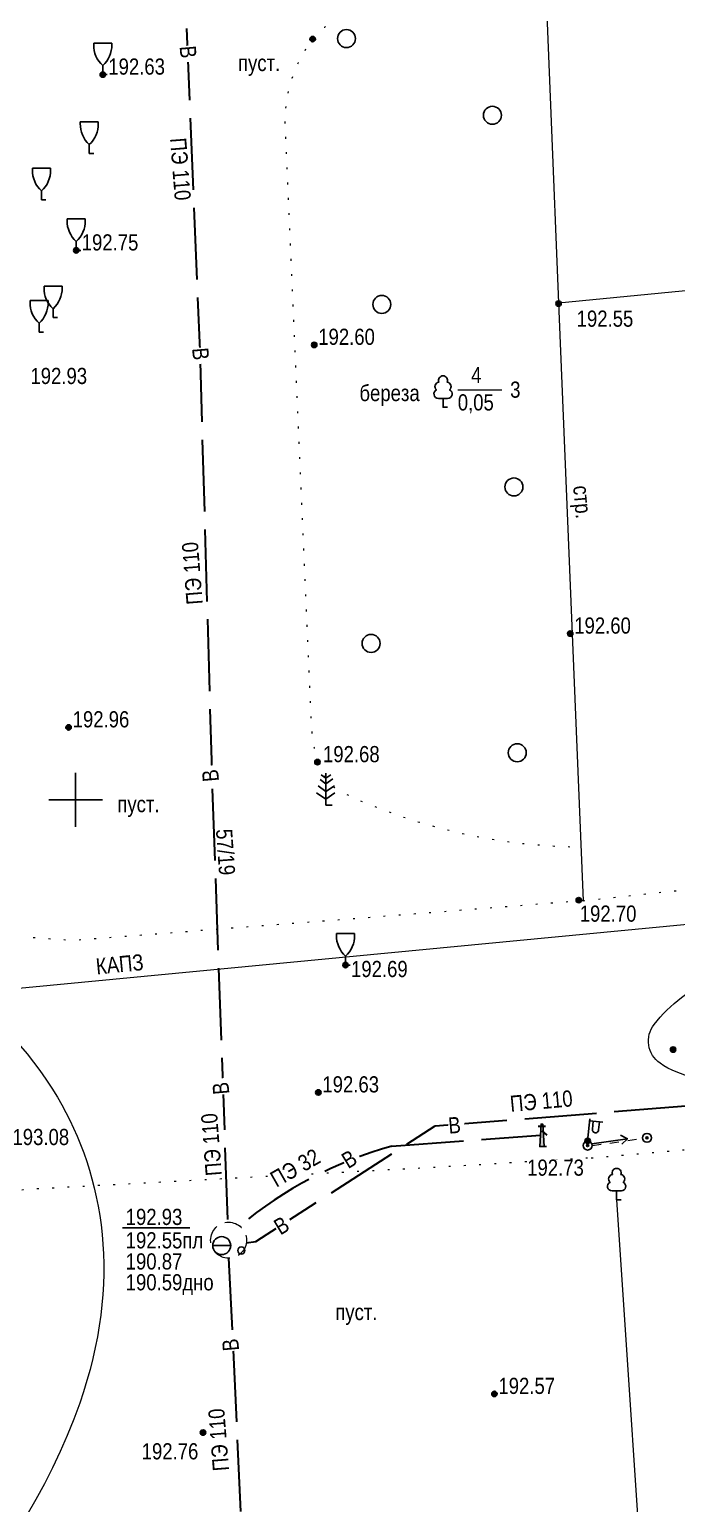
# Model space of a CAD drawing. Header units: millimetres. Extents: x 5990 to 6530, y 11230 to 11520.
# Drawn here: x 6097.4 to 6133.4, y 11310.8 to 11392.9 of the extents above; entities that cross this region are included whole.
import ezdxf

# ---------------------------------------------------------------- set-up
doc = ezdxf.new("R2010")
doc.units = ezdxf.units.MM
for name, pattern in [('g5_01x1', [1, 0.5, -0.5]), ('g5_02x1', [1.5, 1, -0.5]), ('g5_122', [5, 4, -1]), ('g5_366', [0.85, 0.1, -0.75])]:
    doc.linetypes.add(name, pattern=pattern)
for name, color, linetype in [('02 ПЛАНОВО-ВЫСОТНОЕ ОБОСНОВАНИЕ', 7, 'Continuous'), ('04 ПРОМЫШЛЕННЫЕ И СОЦ.-КУЛЬТ. ОБЪЕКТЫ', 7, 'Continuous'), ('06 ВОДОПРОВОД', 7, 'Continuous'), ('08 ЛЭП', 7, 'Continuous'), ('09 СВЯЗЬ', 7, 'Continuous'), ('15 РЕЛЬЕФ', 7, 'Continuous'), ('16 РАСТИТЕЛЬНОСТЬ ГРУНТЫ И БОЛОТА', 7, 'Continuous'), ('17 ОГРАЖДЕНИЯ', 7, 'Continuous')]:
    doc.layers.add(name, color=color, linetype=linetype)
doc.styles.add('Д-431', font='ARIALNI_1.TTF', dxfattribs={"height": 0.9})
doc.linetypes.add('g5_133_t', pattern='A,2,[27,GUGK_2005.shx,S=0.4,R=0,X=0,Y=0],2,-1', length=5)
doc.linetypes.add('g5_386_1', pattern='A,0,-0.75,[39,GUGK_2005.shx,S=0.5,R=0,X=0.55,Y=0],-0.75', length=1.5)
doc.linetypes.add('g5_475_2', pattern='A,1.25,[25,GUGK_2005.shx,S=0.4,R=0,X=0,Y=0],1.25,-0.5', length=3)

# ---------------------------------------------------------------- blocks, each defined once
blk = doc.blocks.new('_krest')
at = {"color": 3, "linetype": 'ByBlock', "lineweight": -2}
for p, q in [((0, -3), (0, 3)), ((-3, 0), (3, 0))]:
    blk.add_line(p, q, dxfattribs=at)
blk = doc.blocks.new('g5_330')
blk.add_hatch(color=0).paths.add_polyline_path([(0.15, 0, 1), (-0.15, 0, 1)])
at = {"color": 0}
blk.add_circle((0, 0), 0.15, dxfattribs=at)
blk = doc.blocks.new('g5_108a')
h = blk.add_hatch(color=0)
edge = h.paths.add_edge_path()
edge.add_arc((0, 0), 0.06, 0, 360)
at = {"color": 0, "lineweight": 25}
blk.add_circle((0, 0), 0.25, dxfattribs=at)
at = {"color": 0}
blk.add_circle((0, 0), 0.06, dxfattribs=at)
blk = doc.blocks.new('g5_110_1')
at = {"color": 0}
for p, q in [((0, 0), (0, 1.25)), ((0, 1.125), (0.75, 1.125))]:
    blk.add_line(p, q, dxfattribs=at)
blk.add_lwpolyline([(0.2, 1.125), (0.2, 0.682, 1.040016), (0.55, 0.682), (0.55, 1.125)], format="xyb", dxfattribs=at)
blk = doc.blocks.new('g5_115_1')
at = {"color": 0}
for points in [[(0, 0), (2, 0)], [(1.647, -0.252), (2, 0), (1.647, 0.252)]]:
    blk.add_lwpolyline(points, dxfattribs=at)
blk = doc.blocks.new('g5_304_2')
blk.add_hatch(color=0).paths.add_polyline_path([(0.125, 0), (-0.125, 0), (-0.05, 1.25), (0.05, 1.25)])
at = {"color": 0, "lineweight": 30}
for p, q in [((-0.2, 1.125), (0.2, 1.125)), ((0, 0.875), (0.275, 0.627))]:
    blk.add_line(p, q, dxfattribs=at)
at = {"color": 0}
blk.add_line((0, 0), (0.25, 0), dxfattribs=at)
blk.add_lwpolyline([(0.125, 0), (-0.125, 0), (-0.05, 1.25), (0.05, 1.25)], close=True, dxfattribs=at)
blk = doc.blocks.new('g5_371')
at = {"color": 0}
blk.add_circle((0, 0), 0.2, dxfattribs=at)
blk = doc.blocks.new('*U862')
blk.add_lwpolyline([(-11.03, 1.99), (-3.54, 1.99)])
at = {"color": 7, "style": 'Д-431'}
for tag, p in [('Z', (-10.69, 2.3)), ('Z1', (-10.69, -0.31)), ('Z2', (-10.69, -2.66)), ('Z3', (-10.69, -4.98))]:
    blk.add_attdef(tag, p, '', height=1.8, dxfattribs=at)
blk.add_wipeout([(-0.11, -0.99), (-0.17, -0.98), (-0.24, -0.97), (-0.28, -0.96), (-0.36, -0.93), (-0.41, -0.91), (-0.49, -0.87), (-0.57, -0.82), (-0.62, -0.79), (-0.67, -0.74), (-0.71, -0.7), (-0.77, -0.63), (-0.8, -0.6), (-0.83, -0.56), (-0.86, -0.5), (-0.9, -0.44), (-0.94, -0.35), (-0.95, -0.31), (-0.97, -0.26), (-0.98, -0.18), (-0.99, -0.1), (-1, -0.03), (-1, 0.04), (-0.99, 0.11), (-0.99, 0.16), (-0.98, 0.2), (-0.96, 0.27), (-0.95, 0.31), (-0.94, 0.35), (-0.92, 0.39), (-0.9, 0.43), (-0.88, 0.48), (-0.87, 0.49), (-0.86, 0.51), (-0.86, 0.52), (-0.85, 0.53), (-0.84, 0.55), (-0.83, 0.56), (-0.82, 0.58), (-0.81, 0.59), (-0.8, 0.6), (-0.79, 0.61), (-0.77, 0.64), (-0.76, 0.65), (-0.75, 0.66), (-0.74, 0.67), (-0.73, 0.68), (-0.72, 0.69), (-0.71, 0.7), (-0.7, 0.71), (-0.69, 0.73), (-0.67, 0.74), (-0.66, 0.75), (-0.65, 0.76), (-0.64, 0.77), (-0.62, 0.78), (-0.61, 0.79), (-0.6, 0.8), (-0.58, 0.81), (-0.56, 0.83), (-0.55, 0.83), (-0.53, 0.85), (-0.52, 0.86), (-0.5, 0.86), (-0.49, 0.87), (-0.47, 0.88), (-0.46, 0.89), (-0.44, 0.9), (-0.43, 0.9), (-0.36, 0.93), (-0.33, 0.94), (-0.31, 0.95), (-0.27, 0.96), (-0.22, 0.98), (-0.16, 0.99), (-0.1, 0.99), (0, 1), (0.1, 1), (0.16, 0.99), (0.22, 0.98), (0.3, 0.95), (0.36, 0.93), (0.48, 0.88), (0.56, 0.83), (0.63, 0.77), (0.73, 0.68), (0.81, 0.59), (0.86, 0.52), (0.94, 0.34), (0.98, 0.21), (0.99, 0.13), (1, 0.07), (1, 0.02), (1, -0.08), (0.97, -0.23), (0.94, -0.33), (0.91, -0.41), (0.88, -0.47), (0.86, -0.51), (0.82, -0.57), (0.79, -0.61), (0.76, -0.65), (0.72, -0.7), (0.66, -0.75), (0.63, -0.77), (0.6, -0.8), (0.55, -0.84), (0.5, -0.87), (0.43, -0.9), (0.38, -0.92), (0.31, -0.95), (0.24, -0.97), (0.18, -0.98), (0.07, -1), (-0.05, -1)])
blk.add_lwpolyline([(-1, 0), (1, 0)])
blk.add_circle((0, 0), 1)
blk = doc.blocks.new('g5_388_1')
at = {"color": 0}
blk.add_lwpolyline([(0, 0.497), (0.257, 0.497, 0.798042), (0.365, 0.973, 0.636328), (0.231, 1.405, 0.533064), (0, 1.75, 0.533064), (-0.231, 1.405, 0.636328), (-0.365, 0.973, 0.798042), (-0.257, 0.497)], format="xyb", dxfattribs=at)
for points in [[(0, 0.497), (-0.257, 0.497)], [(0.25, 0), (0, 0), (0, 0.497)]]:
    blk.add_lwpolyline(points, dxfattribs=at)
blk = doc.blocks.new('g5_390_2')
at = {"color": 0}
for points in [[(-0.5, 1.75), (-0.502, 1.658, 0.220516), (0, 0.497, 1.509273)], [(0.5, 1.75), (0.502, 1.658, -0.220516), (0, 0.497, -1.509273)]]:
    blk.add_lwpolyline(points, format="xyb", dxfattribs=at)
for points in [[(-0.5, 1.75), (0.5, 1.75)], [(0, 0), (0, 0.497)], [(0.25, 0), (0, 0)]]:
    blk.add_lwpolyline(points, dxfattribs=at)
blk = doc.blocks.new('71133200')
at = {"layer": '16 РАСТИТЕЛЬНОСТЬ ГРУНТЫ И БОЛОТА', "xscale": 2, "yscale": 2, "zscale": 2}
blk.add_blockref('g5_390_2', (0, 0), dxfattribs=at)
blk = doc.blocks.new('*U153')
for p, q in [((-0.52, 3.39), (0, 3.02)), ((0, 3.02), (0.55, 3.39)), ((-0.86, 2.16), (0, 1.51)), ((0, 1.51), (0.96, 2.16))]:
    blk.add_line(p, q)
for points in [[(0.71, 0), (0, 0), (0, 3.55)], [(-0.64, 2.84), (0, 2.37), (0, 2.37), (0.78, 2.93)], [(-1.05, 1.38), (0, 0.67), (1, 1.38)]]:
    blk.add_lwpolyline(points)
blk = doc.blocks.new('g5_368')
at = {"color": 0}
blk.add_circle((0, 0), 0.5, dxfattribs=at)

msp = doc.modelspace()

# ---------------------------------------------------------------- linework, layer by layer
at = {"layer": '04 ПРОМЫШЛЕННЫЕ И СОЦ.-КУЛЬТ. ОБЪЕКТЫ', "color": 7, "linetype": 'g5_366', "lineweight": 15, "flags": 128}
msp.add_lwpolyline([(6128.253, 11344.376), (6154.74, 11347.247)], dxfattribs=at)
at = {"layer": '06 ВОДОПРОВОД', "color": 82, "linetype": 'g5_122', "lineweight": 30}
for points in [[(6109.502, 11325.317), (6110.036, 11325.404), (6120.016, 11331.841), (6141.981, 11333.589), (6163.89, 11335.444), (6193.356, 11338.408)], [(6108.515, 11324.473), (6108.772, 11319.35), (6109.982, 11292.935), (6111.421, 11272.814), (6112.707, 11265.374), (6119.149, 11261.515), (6139.633, 11263.725), (6161.526, 11265.812), (6164.716, 11266.073)]]:
    msp.add_lwpolyline(points, dxfattribs=at)
msp.add_lwpolyline([(6109.125, 11326.264, -0.105267), (6117.602, 11330.714), (6125.869, 11331.314)], format="xyb", dxfattribs=at)
at = {"layer": '08 ЛЭП', "color": 7, "linetype": 'g5_01x1', "lineweight": 15}
msp.add_lwpolyline([(6128.751, 11330.744), (6131.559, 11331.138)], dxfattribs=at)
at = {"layer": '15 РЕЛЬЕФ', "color": 32, "lineweight": 15}
msp.add_lwpolyline([(6153.213, 11332.219, 0.117504), (6145.438, 11333.773, -0.053585), (6134.422, 11334.552, -0.106756), (6132.53, 11335.33, -0.430898), (6132.196, 11337.48, -0.134473), (6135.611, 11340.042, 0.159865), (6142.71, 11345.943, -20.692104)], format="xyb", dxfattribs=at)
at = {"layer": '16 РАСТИТЕЛЬНОСТЬ ГРУНТЫ И БОЛОТА', "color": 7, "lineweight": 15}
msp.add_line((6121.266, 11372.826), (6123.72, 11372.826), dxfattribs=at)
at = {"layer": '16 РАСТИТЕЛЬНОСТЬ ГРУНТЫ И БОЛОТА', "color": 7, "linetype": 'g5_366', "lineweight": 15, "flags": 128}
for points in [[(6128.253, 11344.376), (6115.419, 11343.364), (6099.82, 11342.156), (6092.643, 11342.661), (6086.963, 11345.311)], [(6128.701, 11330.054), (6156.06, 11332.47)], [(6128.501, 11330.044), (6120.566, 11329.555), (6097.086, 11328.285), (6087.714, 11326.144)]]:
    msp.add_lwpolyline(points, dxfattribs=at)
at = {"layer": '16 РАСТИТЕЛЬНОСТЬ ГРУНТЫ И БОЛОТА', "color": 7, "linetype": 'g5_386_1', "lineweight": 15}
msp.add_lwpolyline([(6130.116, 11327.724), (6131.868, 11301.248)], dxfattribs=at)
at = {"layer": '17 ОГРАЖДЕНИЯ', "color": 7, "linetype": 'g5_475_2', "lineweight": 15}
msp.add_lwpolyline([(6126.023, 11398.773), (6126.879, 11377.667), (6135.68, 11378.517)], dxfattribs=at)

# ---------------------------------------------------------------- block references
at = {"layer": '02 ПЛАНОВО-ВЫСОТНОЕ ОБОСНОВАНИЕ', "xscale": 0.5, "yscale": 0.5, "zscale": 0.5}
msp.add_blockref('_krest', (6100, 11350), dxfattribs=at)
at = {"layer": '02 ПЛАНОВО-ВЫСОТНОЕ ОБОСНОВАНИЕ', "lineweight": 25, "xscale": 0.5, "yscale": 0.5, "zscale": 0.5}
msp.add_blockref('_krest', (6100, 11350), dxfattribs=at)
at = {"layer": '02 ПЛАНОВО-ВЫСОТНОЕ ОБОСНОВАНИЕ', "color": 7, "lineweight": 25, "xscale": 0.5, "yscale": 0.5, "zscale": 0.5}
msp.add_blockref('_krest', (6100, 11350), dxfattribs=at)
at = {"layer": '06 ВОДОПРОВОД', "color": 7, "lineweight": 15}
msp.add_blockref('g5_304_2', (6125.956, 11330.689), dxfattribs=at)
at = {"layer": '08 ЛЭП', "color": 7, "lineweight": 15}
for name, p, rotation in [('g5_110_1', (6128.501, 11330.994), 354.687848077553), ('g5_115_1', (6128.734, 11330.834), 8.1422730958908)]:
    msp.add_blockref(name, p, dxfattribs=dict(at, rotation=rotation))
for p in [(6128.501, 11330.744), (6131.806, 11331.173)]:
    msp.add_blockref('g5_108a', p, dxfattribs=at)
at = {"layer": '15 РЕЛЬЕФ', "color": 7, "lineweight": 15}
for p in [(6113.194, 11392.361), (6101.511, 11390.382), (6100.031, 11380.59), (6126.88, 11377.63), (6113.28, 11375.33), (6127.53, 11359.25), (6099.61, 11354.03), (6113.462, 11352.094), (6128.005, 11344.408), (6115.023, 11340.795), (6133.26, 11336.09), (6113.51, 11333.7), (6128.501, 11331.005), (6123.31, 11316.91), (6107.09, 11314.76)]:
    msp.add_blockref('g5_330', p, dxfattribs=at)
at = {"layer": '16 РАСТИТЕЛЬНОСТЬ ГРУНТЫ И БОЛОТА', "color": 7, "lineweight": 15}
for name, p in [('g5_368', (6115.076, 11392.386)), ('g5_368', (6123.199, 11388.115)), ('g5_368', (6117.044, 11377.584)), ('g5_388_1', (6120.45, 11371.855)), ('g5_368', (6124.397, 11367.418)), ('g5_368', (6116.445, 11358.705)), ('g5_368', (6124.583, 11352.615)), ('g5_388_1', (6130.116, 11327.724)), ('g5_371', (6109.223, 11324.899))]:
    msp.add_blockref(name, p, dxfattribs=at)
at = {"layer": '16 РАСТИТЕЛЬНОСТЬ ГРУНТЫ И БОЛОТА', "color": 7, "lineweight": 15, "xscale": 0.5, "yscale": 0.5, "zscale": 0.5}
for name, p in [('71133200', (6101.511, 11390.382)), ('71133200', (6100.759, 11385.995)), ('71133200', (6098.1, 11383.411)), ('71133200', (6100.031, 11380.59)), ('71133200', (6098.744, 11376.847)), ('71133200', (6097.968, 11376.043)), ('*U153', (6113.931, 11349.7, 192.76)), ('71133200', (6115.023, 11340.795))]:
    msp.add_blockref(name, p, dxfattribs=at)

# ---------------------------------------------------------------- texts
at = {"color": 4, "lineweight": 25, "insert": (6108.708, 11348.404), "char_height": 0.9, "width": 2.57867, "attachment_point": 1, "rotation": 274.00755, "line_spacing_factor": 0.6, "style": 'Д-431', "bg_fill": 3, "box_fill_scale": 1, "bg_fill_color": 256, "bg_fill_transparency": 0}
msp.add_mtext('{\\C4;57/19}', dxfattribs=at)
at = {"layer": '04 ПРОМЫШЛЕННЫЕ И СОЦ.-КУЛЬТ. ОБЪЕКТЫ', "color": 7, "lineweight": 25, "insert": (6102.322, 11350.206), "char_height": 0.9, "attachment_point": 1, "style": 'Д-431', "bg_fill": 3, "box_fill_scale": 1, "bg_fill_color": 256, "bg_fill_transparency": 0}
msp.add_mtext('пуст.', dxfattribs=at)
at = {"layer": '15 РЕЛЬЕФ', "color": 7, "lineweight": 25, "char_height": 0.9, "attachment_point": 1, "style": 'Д-431'}
for s, insert in [('192.63', (6101.819, 11391.278)), ('192.75', (6100.339, 11381.486)), ('192.68', (6113.77, 11352.99)), ('192.69', (6115.331, 11341.025))]:
    msp.add_mtext(s, dxfattribs=dict(at, insert=insert))
at = {"layer": '15 РЕЛЬЕФ', "color": 7, "lineweight": 25, "char_height": 0.9, "attachment_point": 1, "style": 'Д-431', "bg_fill": 3, "box_fill_scale": 1, "bg_fill_color": 256, "bg_fill_transparency": 0}
for s, insert in [('192.55', (6127.889, 11377.24)), ('192.93', (6097.485, 11374.05)), ('193.08', (6096.485, 11331.67)), ('192.76', (6103.678, 11314.167))]:
    msp.add_mtext(s, dxfattribs=dict(at, insert=insert))
at = {"layer": '16 РАСТИТЕЛЬНОСТЬ ГРУНТЫ И БОЛОТА', "color": 7, "lineweight": 25, "insert": (6115.797, 11373.099), "char_height": 0.9, "attachment_point": 1, "style": 'Д-431', "bg_fill": 3, "box_fill_scale": 1, "bg_fill_color": 256, "bg_fill_transparency": 0}
msp.add_mtext('береза', dxfattribs=at)

# ---------------------------------------------------------------- next in the draw order: linework, layer by layer
at = {"layer": '06 ВОДОПРОВОД', "color": 82, "linetype": 'g5_122', "lineweight": 30}
msp.add_lwpolyline([(6105.959, 11397.952), (6106.908, 11375.04), (6107.606, 11350.61), (6108.461, 11326.471)], dxfattribs=at)

# ---------------------------------------------------------------- next in the draw order: texts
at = {"layer": '04 ПРОМЫШЛЕННЫЕ И СОЦ.-КУЛЬТ. ОБЪЕКТЫ', "color": 7, "lineweight": 25, "insert": (6114.453, 11321.921), "char_height": 0.9, "attachment_point": 1, "style": 'Д-431', "bg_fill": 3, "box_fill_scale": 1, "bg_fill_color": 256, "bg_fill_transparency": 0}
msp.add_mtext('пуст.', dxfattribs=at)
at = {"layer": '06 ВОДОПРОВОД', "color": 7, "lineweight": 25, "char_height": 0.9, "attachment_point": 1, "style": 'Д-431', "bg_fill": 3, "box_fill_scale": 1, "bg_fill_color": 256, "bg_fill_transparency": 0}
for s, insert, rotation in [('ПЭ 110', (6124.139, 11333.509), 5.29825), ('ПЭ 32', (6110.73, 11329.171), 29.72732), ('ПЭ 110', (6107.646, 11312.581), 94.49681)]:
    msp.add_mtext(s, dxfattribs=dict(at, insert=insert, rotation=rotation))
at = {"layer": '06 ВОДОПРОВОД', "color": 7, "lineweight": 25, "char_height": 0.9, "attachment_point": 1, "line_spacing_factor": 0.6, "style": 'Д-431', "bg_fill": 3, "box_fill_scale": 1, "bg_fill_color": 256, "bg_fill_transparency": 0}
for insert, rotation in [((6120.707, 11332.297), 5.00024), ((6114.703, 11330.195), 31.16337), ((6110.933, 11326.498), 31.16337), ((6108.205, 11319.26), 94.90603)]:
    msp.add_mtext('В', dxfattribs=dict(at, insert=insert, rotation=rotation))
at = {"layer": '15 РЕЛЬЕФ', "color": 7, "lineweight": 25, "char_height": 0.9, "attachment_point": 1, "style": 'Д-431', "bg_fill": 3, "box_fill_scale": 1, "bg_fill_color": 256, "bg_fill_transparency": 0}
for s, insert in [('192.60', (6113.505, 11376.23)), ('192.60', (6127.755, 11360.15)), ('192.96', (6099.835, 11354.93)), ('192.70', (6128.063, 11344.109)), ('192.63', (6113.735, 11334.6)), ('192.73', (6125.135, 11329.964)), ('192.57', (6123.535, 11317.81))]:
    msp.add_mtext(s, dxfattribs=dict(at, insert=insert))
at = {"layer": '16 РАСТИТЕЛЬНОСТЬ ГРУНТЫ И БОЛОТА', "color": 7, "lineweight": 25, "char_height": 0.9, "attachment_point": 1, "style": 'Д-431', "bg_fill": 3, "box_fill_scale": 1, "bg_fill_color": 256, "bg_fill_transparency": 0}
for s, insert in [('4', (6122.015, 11374.098)), ('0,05', (6121.272, 11372.577))]:
    msp.add_mtext(s, dxfattribs=dict(at, insert=insert))

# ---------------------------------------------------------------- next in the draw order: linework, layer by layer
at = {"layer": '17 ОГРАЖДЕНИЯ', "color": 7, "lineweight": 15}
msp.add_lwpolyline([(6126.879, 11377.667), (6128.253, 11344.376), (6128.253, 11344.376)], dxfattribs=at)

# ---------------------------------------------------------------- next in the draw order: block references
at = {"layer": '06 ВОДОПРОВОД', "color": 7, "lineweight": 15, "xscale": 0.5, "yscale": 0.5, "zscale": 0.5}
msp.add_blockref('*U862', (6108.132, 11325.17), dxfattribs=at).add_auto_attribs({'Z': '192.93', 'Z1': '192.55пл', 'Z2': '190.87', 'Z3': '190.59дно'})

# ---------------------------------------------------------------- next in the draw order: texts
at = {"layer": '06 ВОДОПРОВОД', "color": 7, "lineweight": 25, "char_height": 0.9, "attachment_point": 1, "line_spacing_factor": 0.6, "style": 'Д-431', "bg_fill": 3, "box_fill_scale": 1, "bg_fill_color": 256, "bg_fill_transparency": 0}
for insert, rotation in [((6106.683, 11392.024), 274.90603), ((6107.379, 11375.211), 274.90603), ((6107.086, 11350.962), 94.90603), ((6107.663, 11333.546), 94.90603)]:
    msp.add_mtext('В', dxfattribs=dict(at, insert=insert, rotation=rotation))
at = {"layer": '06 ВОДОПРОВОД', "color": 7, "lineweight": 25, "char_height": 0.9, "attachment_point": 1, "style": 'Д-431', "bg_fill": 3, "box_fill_scale": 1, "bg_fill_color": 256, "bg_fill_transparency": 0}
for insert, rotation in [((6106.149, 11386.896), 274.49681), ((6106.181, 11360.833), 94.49681), ((6107.247, 11329.02), 94.49681)]:
    msp.add_mtext('ПЭ 110', dxfattribs=dict(at, insert=insert, rotation=rotation))

# ---------------------------------------------------------------- next in the draw order: linework, layer by layer
at = {"layer": '06 ВОДОПРОВОД', "color": 7, "linetype": 'g5_02x1', "lineweight": 13}
msp.add_circle((6108.515, 11325.473, 192.531), 1, dxfattribs=at)
at = {"layer": '09 СВЯЗЬ', "color": 5, "linetype": 'g5_133_t', "lineweight": 15}
msp.add_lwpolyline([(6065.767, 11334.049), (6082.096, 11338.098), (6161.96, 11345.739), (6162.239, 11352.937)], dxfattribs=at)
at = {"layer": '15 РЕЛЬЕФ', "color": 32, "lineweight": 15}
msp.add_open_spline([(6086.338, 11305.849), (6087.093, 11295.645), (6103.958, 11314.985), (6100.382, 11336.293, 0.518), (6085.106, 11345.01), (6084.607, 11330.345), (6088.201, 11314.635, 0.273), (6086.338, 11305.849)], degree=3, knots=[78.815169, 78.815169, 78.815169, 78.815169, 91.704334, 100.920183, 112.398623, 121.98365, 125.628737, 125.628737, 125.628737, 125.628737], dxfattribs=at)

# ---------------------------------------------------------------- next in the draw order: texts
at = {"layer": '17 ОГРАЖДЕНИЯ', "color": 7, "lineweight": 25, "insert": (6128.586, 11367.539), "char_height": 0.9, "attachment_point": 1, "rotation": 275.10828, "style": 'Д-431', "bg_fill": 3, "box_fill_scale": 1, "bg_fill_color": 256, "bg_fill_transparency": 0}
msp.add_mtext('стр.', dxfattribs=at)

# ---------------------------------------------------------------- next in the draw order: linework, layer by layer
at = {"layer": '16 РАСТИТЕЛЬНОСТЬ ГРУНТЫ И БОЛОТА', "color": 7, "linetype": 'g5_366', "lineweight": 15, "flags": 128}
msp.add_lwpolyline([(6126.023, 11398.773, 0.16782), (6113.194, 11392.361, 0.165997), (6111.649, 11387.724), (6113.08, 11354.742, 0.058746), (6113.462, 11352.094, 0.221664), (6114.9, 11350.376, 0.107585), (6128.129, 11347.373, -0.988942)], format="xyb", dxfattribs=at)

# ---------------------------------------------------------------- next in the draw order: texts
at = {"layer": '09 СВЯЗЬ', "color": 7, "lineweight": 25, "insert": (6101.088, 11341.163), "char_height": 0.9, "attachment_point": 1, "rotation": 5.46546, "style": 'Д-431', "bg_fill": 3, "box_fill_scale": 1, "bg_fill_color": 256, "bg_fill_transparency": 0}
msp.add_mtext('КАПЗ', dxfattribs=at)

# ---------------------------------------------------------------- next in the draw order: texts
at = {"layer": '04 ПРОМЫШЛЕННЫЕ И СОЦ.-КУЛЬТ. ОБЪЕКТЫ', "color": 7, "lineweight": 25, "insert": (6109.039, 11391.478), "char_height": 0.9, "attachment_point": 1, "style": 'Д-431', "bg_fill": 3, "box_fill_scale": 1, "bg_fill_color": 256, "bg_fill_transparency": 0}
msp.add_mtext('пуст.', dxfattribs=at)
at = {"layer": '16 РАСТИТЕЛЬНОСТЬ ГРУНТЫ И БОЛОТА', "color": 7, "lineweight": 25, "insert": (6124.188, 11373.287), "char_height": 0.9, "attachment_point": 1, "style": 'Д-431', "bg_fill": 3, "box_fill_scale": 1, "bg_fill_color": 256, "bg_fill_transparency": 0}
msp.add_mtext('3', dxfattribs=at)

doc.saveas('drawing.dxf')
